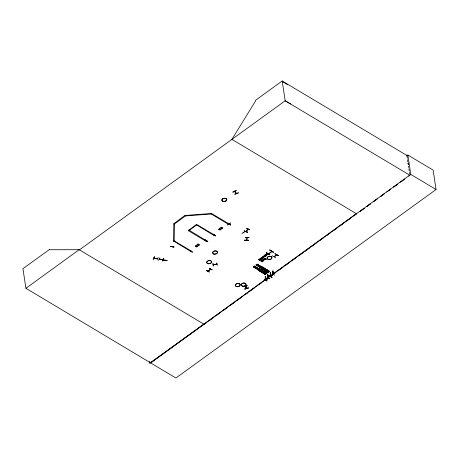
<?xml version="1.0" encoding="UTF-8"?>
<svg xmlns="http://www.w3.org/2000/svg" width="459" height="459" viewBox="0 0 459 459"><rect width="100%" height="100%" fill="white"/><g stroke="black" fill="none" stroke-linecap="round" stroke-linejoin="round"><path stroke-width="0.69" d="M173.605 240.998L191.506 251.911L192.046 251.515L174.179 240.849L173.433 240.9L173.829 223.642M173.64 241.239L174.179 240.849L174.575 223.59M173.863 223.889L174.615 223.831L185.516 215.931L185.493 215.191M229.592 224.038L229.087 224.675L211.22 214.003L211.197 213.263M244.159 231.043L247.326 232.231L247.424 231.944M247.326 232.225L244.171 231.015M247.424 232.099L244.263 230.894M248.382 240.275L244.561 240.309L248.371 240.137M248.382 240.315L244.59 240.189M229.058 224.508L229.362 224.003M243.236 232.426L243.023 232.283M243.448 232.593L243.121 232.214M209.161 271.98L206.487 270.225M190.215 250.78L192.906 252.404M215.713 235.696C207.261 231.02 221.29 239.627 213.051 234.084M264.172 279.376C272.554 284.282 258.801 275.543 266.949 280.891M264.298 279.261L266.989 280.885M269.175 275.744C270.959 275.394 274.493 279.508 269.175 275.744L271.843 277.345M269.295 275.498L271.992 277.253M261.131 261.205C262.066 260.368 261.601 261.326 262.169 261.877A0.654 0.425 -8.6 0 0 262.537 261.808L263.087 261.148M165.16 260.236L165.292 260.024M245.812 231.491C251.721 224.698 245.083 233.436 246.133 231.078M247.762 229.454L248.135 229.265M264.189 255.801C263.472 255.996 263.615 257.006 264.556 256.604C265.509 255.629 264.063 257.78 263.386 256.466M249.065 237.567L245.284 237.55L249.122 237.59M244.561 240.315L244.578 240.011M247.114 237.693L246.431 240.235M246.586 240.229L247.246 237.699M244.934 286.336L246.213 288.636M213.372 265.933L212.947 263.42L213.211 265.962M153.203 259.324L154.505 256.679M154.488 256.81L153.243 259.352M158.481 260.322L159.944 257.815M258.348 269.926L265.795 274.126L265.526 274.316L253.391 266.851L254.475 266.082L259.255 269.02L254.206 266.191L258.956 269.238L254.349 266.174M261.137 267.643L256.271 264.682L256.053 264.923L260.838 267.855L261.137 267.643L256.357 264.705L261.073 267.643M256.845 264.275L261.71 267.241L256.931 264.298M258.228 269.582L259.26 269.014L254.384 266.105L254.16 266.318M258.142 270.076L265.331 274.465L258.13 270.07L259.76 268.922L266.903 273.346M258.199 269.766L258.503 269.553L253.632 266.593M259.358 269.083L266.656 273.524L259.484 269.117M265.308 274.465L266.931 273.317L259.628 268.888L259.289 269.272M260.815 267.867L261.796 267.006M268.44 272.198L261.263 267.809L260.867 268.016L268.033 272.428L269.571 271.407L262.267 266.977L260.867 267.97L267.97 272.554L268.406 272.233M261.257 267.821L268.24 272.359M261.882 267.121L257.109 264.172M262.089 267.236L262.387 267.023L269.387 271.544L261.9 267.362L269.117 271.739L269.45 271.424M265.606 274.27L258.497 269.685M266.805 273.283L259.559 269.077M153.897 258.147L157.5 258.681L153.863 258.142M154.281 257.912L154.235 257.998M157.07 259.903L158.212 257.367M207.801 271.16L208.082 270.735M210.526 269.169L210.331 269.226M210.641 269.238L207.916 271.217M191.644 251.63L191.902 251.199M206.47 240.883L206.062 241.038L206.372 240.814M214.732 234.916L214.393 234.962M265.922 279.824L265.612 280.047L268.4 278.051L267.838 274.545M265.945 279.634L266.008 279.915L265.451 276.375M268.188 278.022L268.452 277.821L268.228 278.022M268.119 278.252L267.677 274.78M268.486 278.143L267.93 274.602M270.839 276.226L273.507 274.493L273.088 274.631L272.594 271.097M273.461 274.207L273.128 274.625M162.561 259.651L162.538 259.358M163.622 258.377C160.799 265.015 163.588 257.367 163.806 258.44M170.3 246.5L173.99 246.971M173.978 246.959L170.364 246.414M236.425 193.549L234.515 191.501L234.83 191.638M236.184 193.119L236.557 193.48L234.652 191.466M261.768 259.8C262.083 259.679 264.849 260.345 263.11 260.603M213.188 264.659L216.935 264.034M213.59 264.705L213.584 264.39M217.027 264.149L213.286 264.763M231.921 139.37L255.64 100.842L255.554 100.274L282.182 80.979L406.886 155.452L407.311 158.28M261.142 261.378L260.907 261.234C262.537 259.134 261.871 263.041 262.858 261.016M262.382 260.316C262.697 259.478 264.183 260.58 262.984 260.672L262.359 260.15M256.093 264.843L257.029 264.149L261.894 267.109M258.44 269.858L265.618 274.252M268.417 272.227L261.154 267.821M269.278 271.625L261.991 267.172M269.565 271.418L262.376 267.04M216.631 264.109L216.562 263.914M207.829 271.126L210.549 269.169M265.612 279.715L265.658 279.996M268.452 278.154L265.732 280.082L268.154 278.125M270.644 276.398L273.409 274.419L272.847 270.919M259.8 258.641C262.732 260.379 259.696 258.314 260.861 258.021A0.608 0.396 -8.6 0 1 261.251 257.918L262.078 258.417A0.608 0.396 -8.6 0 1 261.963 258.675L261.756 258.83A0.614 0.402 -8.6 0 1 261.366 258.928L261.085 258.899M261.251 258.979L260.701 259.18M229.265 224.382L228.863 224.285M270.649 276.364L270.116 272.875M406.674 155.848L407.833 155.004L433.118 170.105L436.05 189.498L175.929 378.021L25.916 288.286L79.206 249.667M174.615 223.831L174.093 223.522L184.96 215.374M206.642 240.671L206.143 241.302L188.27 230.636L196.704 224.25M184.994 215.615L185.516 215.931L211.22 214.003L211.725 213.372M195.15 246.07L196.314 246.15L196.079 245.393M196.102 245.554L196.303 245.232M196.945 244.762L198.11 244.848L197.881 244.09M197.904 244.251L198.104 243.93M218.484 229.156L219.649 229.242L219.637 228.324L219.918 229.248L221.049 229.167M220.28 227.853L221.445 227.939L221.433 227.016L221.72 227.939L222.85 227.865M196.291 245.99L196.601 247.062L196.802 246.741M196.561 245.995L197.531 246.391L197.72 246.076M198.087 244.687L198.403 245.76L198.598 245.439M198.363 244.687L199.332 245.089L199.516 244.773M219.62 229.081L219.936 230.154L220.136 229.833M219.895 229.081L219.953 229.408L221.077 229.328M221.422 227.779L221.737 228.852L221.932 228.53M221.691 227.779L221.749 228.106L222.873 228.025M196.165 224.646L214.072 235.559L214.577 234.922M209.419 268.251L212.115 269.863L209.436 268.263M209.189 271.986L206.366 270.466L209.166 271.826M269.783 249.908L273.237 252.295L273.363 252.02M258.738 259.587L259.266 259.903L260.247 259.57L260.62 259.978L259.96 260.574L258.543 259.731L258.71 259.427M260.861 259.272L260.701 259.57L259.823 258.801M264.958 254.9C264.493 255.296 266.048 256.225 266.019 255.531M267 253.42C269.031 254.154 266.432 255.388 266.507 253.775M267.029 253.58L267.19 253.282M263.219 256.501C262.135 256.512 262.651 257.619 262.565 258.021L261.882 257.574L262.141 257.166M264.774 255.032L264.602 255.709L265.233 256.088L265.549 255.68M263.231 256.673L262.674 257.298L263.495 256.638M259.427 260.001C260.534 259.002 260.505 261.154 259.398 259.834M262.869 257.269L263.449 256.851M262.508 258.078L261.624 257.637L262.164 257.327M262.531 258.239L263.018 258.291L262.714 258.107L263.03 257.7M264.826 255.399L264.321 255.761L265.17 256.151M265.193 256.311L265.686 256.357L265.377 256.179L265.692 255.766M266.398 255.743L266.209 256.053L266.209 255.629M268.676 254.062L272.049 251.44M263.225 260.666L263.064 260.964L261.791 259.96M263.816 258.985L263.885 258.784M265.813 259.341C265.83 260.081 263.833 258.887 264.332 258.457M266.272 259.008C266.289 259.748 264.292 258.555 264.797 258.124M269.703 254.848L266.094 252.565M273.208 252.134L269.817 250.052M263.914 258.945C265.698 259.484 263.69 260.769 264.401 259.335M274.964 253.718L278.693 255.743L274.975 253.701M274.057 256.638L276.674 254.739M274.207 256.73L276.823 254.831M275.767 257.86L272.198 255.709M150.615 362.759L356.333 213.67L231.629 139.197M150.644 362.92L410.765 174.403L407.833 155.004M206.481 322.66L204.163 324.341L79.166 249.69L49.629 249.753L49.578 249.392L22.95 268.687L25.916 288.286M209.958 320.141L213.441 317.617M216.918 315.098L220.395 312.573M223.292 310.473L227.354 307.536M230.252 305.436L234.308 302.492M236.626 300.811L241.262 297.449M245.324 294.512L247.642 292.831M249.96 291.149L254.596 287.787M258.658 284.85L261.555 282.744M266.771 278.963L268.509 277.706M271.986 275.182L275.469 272.663M278.366 270.563L281.843 268.045M285.32 265.52L288.803 263.001M291.7 260.901L295.757 257.958M298.654 255.858L302.711 252.915M305.034 251.239L309.67 247.877M311.988 246.196L316.044 243.253M320.107 240.315L323.004 238.215M327.06 235.272L329.958 233.172M333.435 230.653L336.917 228.129M340.394 225.61L343.871 223.085M346.769 220.986L350.251 218.467M353.728 215.948L356.626 213.848M364.148 208.392L360.097 211.329L364.165 208.403M367.045 206.292L370.516 203.779M377.464 198.741L373.414 201.679L376.346 199.608M380.356 196.647L384.412 193.709M386.725 192.034L390.775 189.097M393.673 186.997L397.724 184.059M400.036 182.384L404.672 179.027M408.722 176.09L409.881 175.252L285.177 100.779L282.182 80.979M203.871 324.163L149.577 363.373L149.267 361.313M367.062 206.309L370.545 203.796M380.402 196.676L383.885 194.163M388.521 190.812L389.68 189.974M393.742 187.042L397.219 184.529M401.86 181.179L403.019 180.341M228.06 223.367L230.739 224.99L228.077 223.378M205.087 240.034L207.904 241.537L205.064 239.873M227.624 225.019L230.418 223.005M191.81 251.148L191.529 251.572M244.767 231.468L244.94 231.72L242.025 233.614M267.115 277.27L269.932 278.774L267.27 277.161M272.124 273.644L274.803 275.211M270.948 276.002L270.569 276.123L273.157 274.499M268.372 278.068L265.663 279.824M253.942 267.023L254.877 266.358M256.575 265.107L257.51 264.447M259.146 266.685L260.069 265.95M261.596 268.417L262.996 267.419M258.956 270.328L260.356 269.335M262.083 272.244L263.483 271.246M264.717 270.334L266.117 269.335M262.806 272.686L264.212 271.694M265.445 270.776L266.845 269.783M263.46 273.082L264.86 272.089M266.094 271.171L267.494 270.173M266.822 271.619L268.222 270.621M264.183 273.53L265.589 272.531M264.671 273.828L266.071 272.83M267.31 271.917L268.71 270.919M246.162 287.426L245.881 287.506M159.348 259.071L162.911 259.582M162.911 259.719L159.302 259.174M264.424 259.496L263.282 259.714L263.839 259.146M266.645 255.284L266.857 255.135A0.608 0.396 -8.6 0 0 266.972 254.871L266.14 254.378A0.608 0.396 -8.6 0 0 265.755 254.475L265.451 254.986L266.254 255.388M264.281 259.41L263.46 259.507L264.258 259.249M265.79 280.082L265.107 276.502M270.781 276.444L270.208 272.927M268.274 277.793L268.331 278.085M268.257 278.292L267.586 274.723M232.868 192.195L236.23 190.64M234.824 194.289C241.761 191.042 237.779 193.669 234.784 194.134M249.667 229.781L246.5 228.588L249.627 229.661M264.212 255.961L263.432 256.197A0.597 0.39 -8.6 0 0 263.386 256.466M243.448 286.663L247.16 285.636L243.522 286.795M243.499 286.743L247.143 285.578M246.099 287.231L245.731 287.345M244.802 289.061C251.176 286.714 248.239 288.786 244.773 288.923M268.131 272.428L260.884 268.016M266.559 273.524L259.352 269.146M209.315 268.326L211.983 269.932M227.934 223.435L230.602 225.059M205.11 239.988L207.726 241.486M267.138 277.225L269.8 278.842M266.536 253.936L267.563 254.361M216.866 262.818L217.273 265.308M267.454 254.338L268.108 254.102L267.213 253.443M234.704 191.73L234.612 191.185M185.528 215.432L211.232 213.51M245.571 286.112L246.85 288.407M220.303 228.014L221.479 228.1M218.507 229.316L219.677 229.402M199.539 244.934L198.386 244.854L198.127 244.09M196.974 244.928L198.145 245.014M197.743 246.242L196.584 246.156L196.326 245.393M195.173 246.231L196.349 246.317M170.289 246.5L173.932 247.051M262.846 257.608L263.81 257.315L263.518 256.799M256.174 264.832L260.867 267.672M258.503 269.542L253.448 266.719M265.4 274.27L258.216 269.944M262.892 257.436L263.495 257.384L263.472 257.011M282.268 81.547L287.73 84.754M290.633 103.992L285.177 100.779L79.464 249.862L79.166 249.69M410.765 174.403L436.05 189.498M211.76 213.613L229.626 224.285M269.806 250.046L273.38 252.18M275.744 255.611L275.595 255.726M275.44 255.835L275.285 255.95M269.846 254.751L266.249 252.456M264.981 255.061L266.042 255.697M264.82 258.285L266.3 259.169M264.361 258.618L265.841 259.501M196.745 224.497L214.611 235.163M206.676 240.912L188.775 229.999M266.013 279.881L265.359 276.318M256.788 264.407L261.596 267.327M253.626 266.633L258.383 269.64M253.448 266.765L258.251 269.68M234.71 191.472L234.589 191.162M245.106 286.244L246.391 288.413M234.503 191.523L234.474 191.214M244.808 289.084L248.411 287.77M221.749 228.106L221.955 228.691M219.953 229.408L220.159 229.993M198.42 245.014L198.627 245.599M196.618 246.317L196.825 246.902M408.108 162.951L408.321 164.322M407.523 159.698L407.844 161.815M408.062 163.232L408.275 164.643M408.487 166.06L408.699 167.472M408.917 168.889L409.239 171.006M409.451 172.423L409.663 173.835M271.9 251.354L268.515 253.81M272.939 270.971L273.472 274.499M272.686 271.154L273.191 274.7M270.46 272.749L270.988 276.312L270.362 272.692M265.021 256.059L265.067 256.403M262.359 257.992L262.405 258.331M261.314 266.713L260.379 267.373M260.987 266.513L260.052 267.178M260.505 266.214L259.57 266.88M259.582 265.652L258.652 266.318M258.675 268.624L257.74 269.284M258.354 268.423L257.419 269.089M257.866 268.125L256.931 268.79M257.43 267.861L256.501 268.526M256.948 267.568L256.013 268.228M236.213 190.531L232.862 192.086M246.793 288.281L245.519 285.991M230.401 222.902L227.612 224.899M206.125 240.889L206.143 241.302M196.687 224.956L189.297 230.315M167.007 260.396C167.277 260.781 162.928 260.896 163.381 259.846M159.721 258.928L159.703 259.22M157.11 258.331L157.093 258.618M266.702 255.244A0.608 0.396 -8.6 0 1 266.318 255.342M163.393 259.983L167.036 260.557L163.393 259.983M260.798 258.291C261.641 259.719 262.187 257.476 260.798 258.291M265.692 254.745C266.536 256.174 267.109 253.93 265.692 254.745M245.737 286.072L247.011 288.367L245.743 286.077M213.848 254.039A2.41 1.572 -8.6 0 0 217.474 252.393A2.41 1.572 -8.6 0 0 213.917 251.291A2.41 1.572 -8.6 0 0 213.848 254.039M213.831 253.919A2.41 1.572 -8.6 0 0 217.457 252.278A2.41 1.572 -8.6 0 0 213.9 251.171A2.41 1.572 -8.6 0 0 213.831 253.919M207.927 263.69A2.41 1.572 -8.6 0 0 211.553 262.049A2.41 1.572 -8.6 0 0 207.996 260.947A2.41 1.572 -8.6 0 0 207.927 263.69M207.91 263.564A2.41 1.572 -8.6 0 0 211.536 261.923A2.41 1.572 -8.6 0 0 207.979 260.821A2.41 1.572 -8.6 0 0 207.91 263.564M223.131 201.3A2.41 1.572 -8.6 0 0 226.757 199.659A2.41 1.572 -8.6 0 0 223.2 198.546A2.41 1.572 -8.6 0 0 223.126 201.294A2.41 1.572 -8.6 0 0 226.757 199.654A2.41 1.572 -8.6 0 0 223.2 198.558A2.41 1.572 -8.6 0 0 223.131 201.3M223.149 201.421A2.41 1.572 -8.6 0 0 226.775 199.78A2.41 1.572 -8.6 0 0 223.217 198.672A2.41 1.572 -8.6 0 0 223.149 201.421M236.546 286.611A2.41 1.572 -8.6 0 0 240.172 284.97A2.41 1.572 -8.6 0 0 236.614 283.863A2.41 1.572 -8.6 0 0 236.546 286.611M236.528 286.485A2.41 1.572 -8.6 0 0 240.155 284.844A2.41 1.572 -8.6 0 0 236.597 283.737A2.41 1.572 -8.6 0 0 236.528 286.485M242.381 286.175A2.41 1.572 -8.6 0 0 246.007 284.528A2.41 1.572 -8.6 0 0 242.45 283.427A2.41 1.572 -8.6 0 0 242.381 286.175M242.363 286.049A2.41 1.572 -8.6 0 0 245.99 284.408A2.41 1.572 -8.6 0 0 242.432 283.301A2.41 1.572 -8.6 0 0 242.363 286.049M268.286 259.433A2.41 1.572 -8.6 0 0 271.912 257.786A2.41 1.572 -8.6 0 0 268.354 256.684A2.41 1.572 -8.6 0 0 268.286 259.433M268.263 259.306A2.41 1.572 -8.6 0 0 271.889 257.665A2.41 1.572 -8.6 0 0 268.331 256.558A2.41 1.572 -8.6 0 0 268.263 259.306"/></g></svg>
